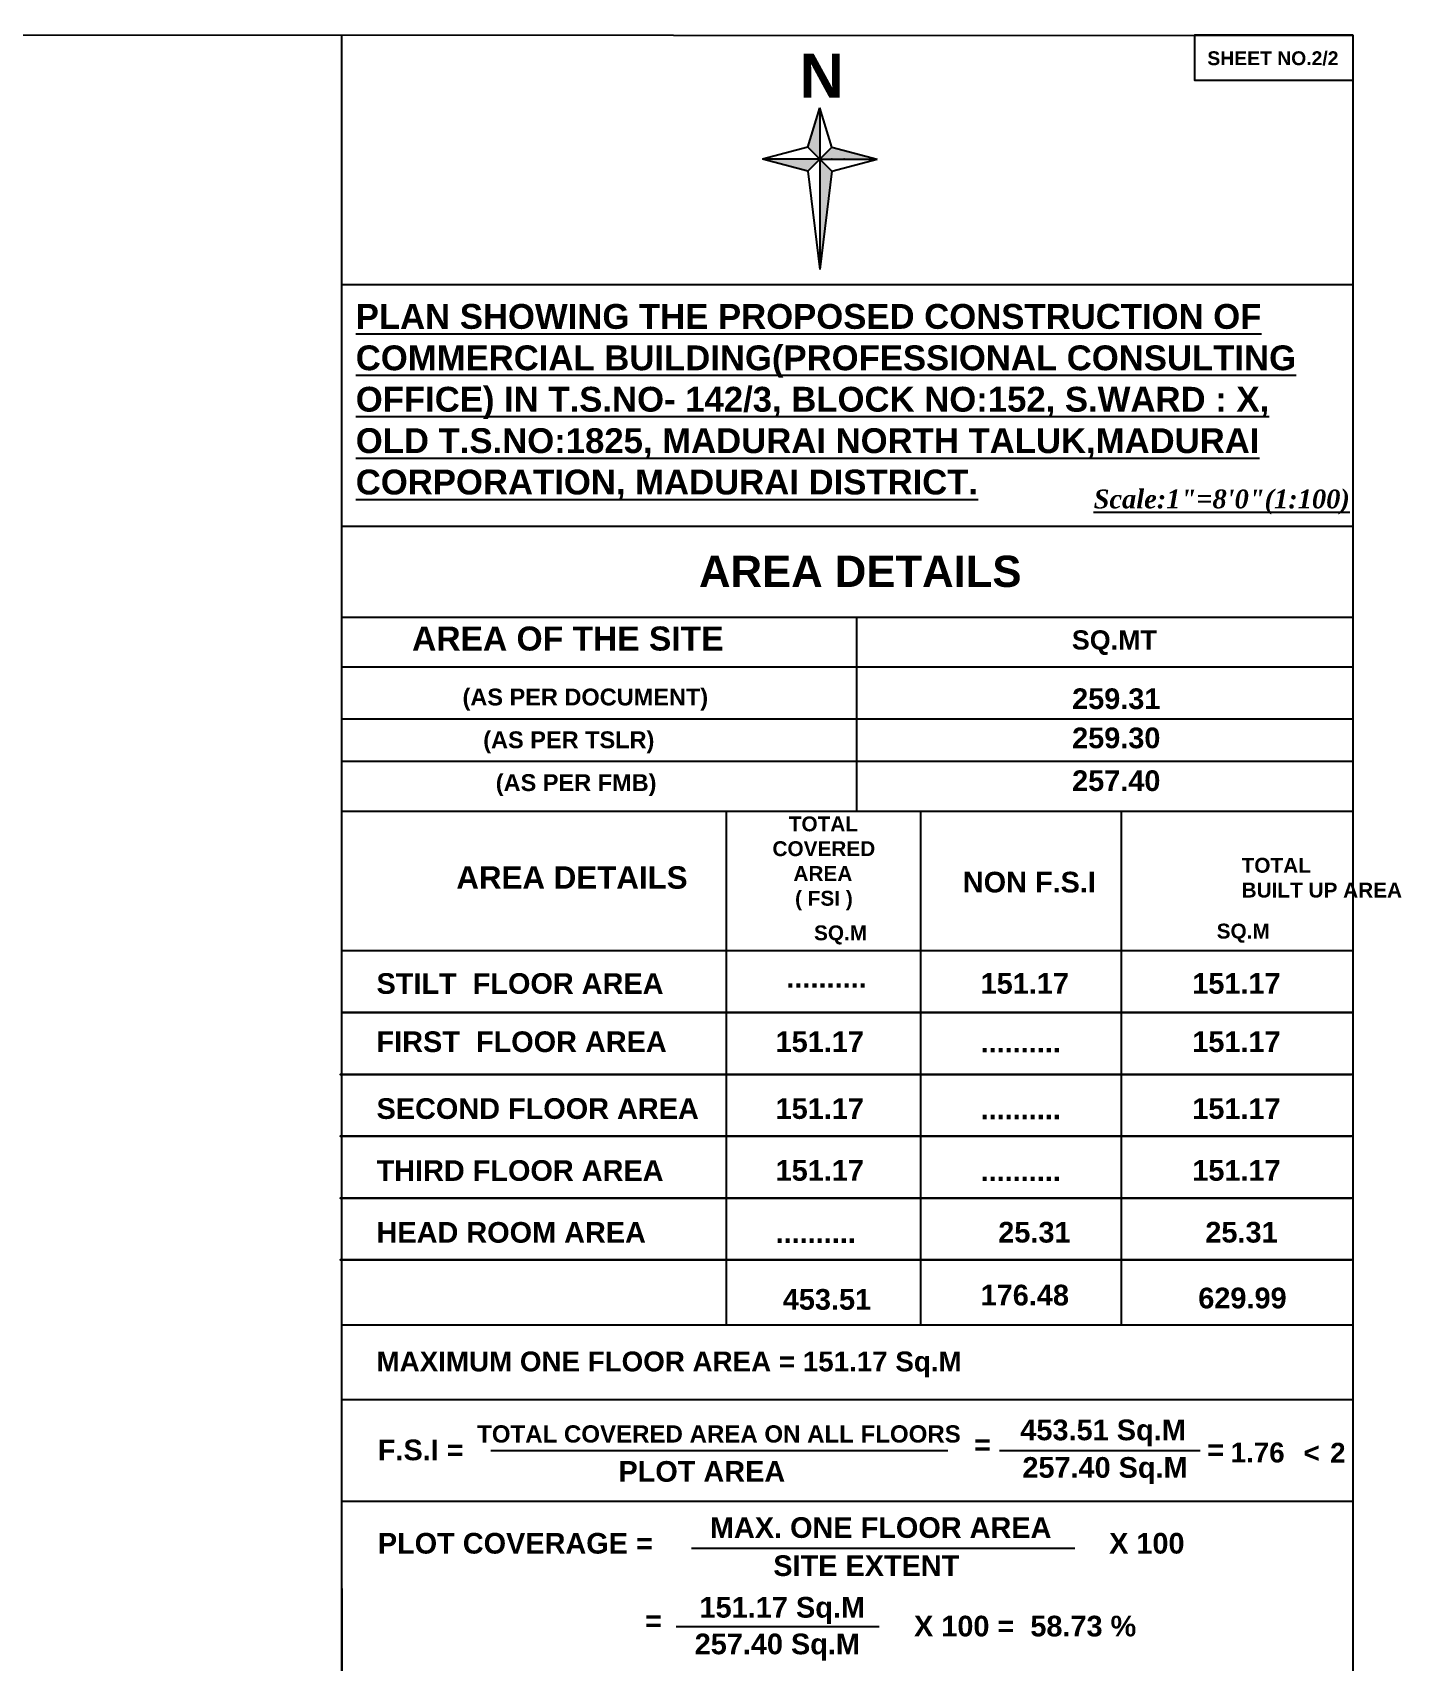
# Model space of a CAD drawing. Header units: metres. Extents: x 6910 to 7143, y 127 to 187.
# Drawn here: x 7055.1 to 7069.05, y 168.28 to 184.87 of the extents above; entities that cross this region are included whole.
import ezdxf
from ezdxf.enums import TextEntityAlignment as Align

# ---------------------------------------------------------------- set-up
doc = ezdxf.new("R2010")
doc.units = ezdxf.units.M
doc.linetypes.add('DASHED2', pattern=[0.375, 0.25, -0.125])
doc.styles.add('CODE', font='arialbd.ttf')
doc.styles.add('PDF Arial Bold', font='arialbd.ttf')
doc.styles.add('style3', font='timesbi.ttf')
doc.styles.add('style4', font='arialbd.ttf', dxfattribs={"height": 3.81})

# ---------------------------------------------------------------- blocks, each defined once
blk = doc.blocks.new('NORTH')
at = {"color": 7}
for p, q in [((-11.9, 11.9), (0, 50.4)), ((0, 50.4), (0, -108.9)), ((11.9, 11.9), (0, 50.4)), ((-11.9, 11.9), (-56.5, 0)), ((0, 0), (-56.5, 0)), ((-11.9, -11.9), (-56.5, 0)), ((0, 0), (-11.9, 11.9)), ((0, 0), (-11.9, -11.9)), ((0, 0), (11.9, 11.9)), ((0, 0), (11.9, -11.9)), ((0, 0), (11.9, -11.9)), ((0, 0), (56.5, 0)), ((11.9, 11.9), (56.5, 0)), ((11.9, -11.9), (56.5, 0)), ((-11.9, -11.9), (0, -108.9)), ((11.9, -11.9), (0, -108.9)), ((0, -75.1), (0, -78.2))]:
    blk.add_line(p, q, dxfattribs=at)
for p in [(11.9, 0), (23.9, 0)]:
    blk.add_point(p, dxfattribs=at)
at = {"color": 7, "linetype": 'DASHED2'}
for points in [[(0, 0), (-11.9, 11.9), (0, 50.4)], [(0, 0), (-56.5, 0), (-11.9, -11.9)], [(0, 0), (11.9, 11.9), (56.5, 0)], [(0, -108.9), (0, 0), (11.9, -11.9)]]:
    blk.add_solid(points, dxfattribs=at)

msp = doc.modelspace()

# ---------------------------------------------------------------- linework, layer by layer
at = {"lineweight": 25}
msp.add_line((7058.25, 135.995), (7058.25, 184.847), dxfattribs=at)
at = {"linetype": 'Continuous', "lineweight": 25}
for p, q in [((7068.554, 182.3), (7058.25, 182.3)), ((7068.554, 179.839), (7058.25, 179.839)), ((7068.554, 178.911), (7058.25, 178.911)), ((7063.493, 178.911), (7063.493, 176.939)), ((7058.25, 176.939), (7068.554, 176.939)), ((7058.25, 176.939), (7068.554, 176.939)), ((7058.25, 176.939), (7068.554, 176.939)), ((7058.25, 176.939), (7068.554, 176.939)), ((7058.504, 176.939), (7068.554, 176.939)), ((7058.25, 169.022), (7058.25, 165.187))]:
    msp.add_line(p, q, dxfattribs=at)
for p, q in [((7058.25, 178.411), (7068.554, 178.411)), ((7058.25, 177.88), (7068.554, 177.88)), ((7058.25, 177.449), (7068.554, 177.449)), ((7062.166, 174.258), (7062.166, 171.926))]:
    msp.add_line(p, q)
at = {"lineweight": 25}
msp.add_lwpolyline([(7006.235, 184.871), (7068.552, 184.841), (7068.552, 135.991), (7006.235, 136.021)], close=True, dxfattribs=at)
at = {"linetype": 'Continuous', "lineweight": 25}
msp.add_lwpolyline([(7068.554, 184.843), (7066.937, 184.843), (7066.937, 184.385), (7068.554, 184.385)], close=True, dxfattribs=at)
at = {"lineweight": 25}
for points in [[(7058.25, 176.939), (7068.554, 176.939)], [(7062.166, 176.939), (7062.166, 175.842)], [(7064.146, 176.939), (7064.146, 174.942)], [(7066.19, 176.939), (7066.19, 174.942)], [(7062.166, 176.805), (7062.166, 173.843)], [(7064.146, 176.367), (7064.146, 173.675)], [(7066.19, 176.367), (7066.19, 173.675)], [(7064.146, 175.79), (7064.146, 171.926)], [(7066.19, 175.79), (7066.19, 171.709)], [(7058.25, 175.519), (7068.554, 175.519)], [(7068.554, 174.889), (7058.25, 174.889), (7068.554, 174.889), (7058.25, 174.889)], [(7068.554, 174.258), (7058.233, 174.258), (7068.537, 174.258), (7058.233, 174.258)], [(7068.554, 173.628), (7058.233, 173.628), (7068.537, 173.628), (7058.233, 173.628)], [(7068.554, 172.998), (7058.233, 172.998), (7068.537, 172.998), (7058.233, 172.998)], [(7068.554, 172.368), (7058.233, 172.368), (7068.537, 172.368), (7058.233, 172.368)], [(7062.166, 171.926), (7062.166, 171.709)], [(7064.146, 171.926), (7064.146, 171.709)], [(7058.25, 171.709), (7068.554, 171.709)], [(7058.25, 170.948), (7068.554, 170.948)], [(7059.769, 170.427), (7062.957, 170.427), (7064.423, 170.427)], [(7064.951, 170.427), (7066.997, 170.427)], [(7058.25, 169.911), (7068.554, 169.911)], [(7061.811, 169.434), (7065.718, 169.434)], [(7061.655, 168.633), (7063.724, 168.633)]]:
    msp.add_lwpolyline(points, dxfattribs=at)

# ---------------------------------------------------------------- block references
at = {"linetype": 'Continuous', "lineweight": 25, "xscale": 0.0103306152055179, "yscale": 0.0103306152055179, "zscale": 0.0103306152055179}
msp.add_blockref('NORTH', (7063.12, 183.582), dxfattribs=at)

# ---------------------------------------------------------------- texts
at = {"lineweight": 25, "style": 'style4'}
for s, height, p in [('SHEET NO.2/2', 0.14111, (7067.069, 184.539)), ('259.31', 0.2105, (7065.691, 177.98)), ('259.30', 0.2105, (7065.691, 177.581)), ('257.40', 0.2105, (7065.691, 177.145))]:
    msp.add_text(s, height=height, dxfattribs=at).set_placement(p)
at = {"linetype": 'Continuous', "lineweight": 25, "style": 'style4'}
msp.add_text('N', height=0.449, dxfattribs=at).set_placement((7062.912, 184.657), align=Align.TOP_LEFT)
at = {"linetype": 'Continuous', "lineweight": 25}
for s, height, style, p in [('%%UScale:1"=8\'0"(1:100)', 0.19181, 'style3', (7065.91, 180.024)), ('AREA DETAILS', 0.31836, 'style4', (7061.889, 179.224)), ('AREA OF THE SITE', 0.24489, 'style4', (7058.965, 178.576)), ('SQ.MT', 0.1959, 'style4', (7065.688, 178.586)), ('(AS PER DOCUMENT)', 0.17155, 'style4', (7059.479, 178.017)), ('(AS PER TSLR)', 0.17155, 'style4', (7059.69, 177.581)), ('(AS PER FMB)', 0.17155, 'style4', (7059.818, 177.145))]:
    msp.add_text(s, height=height, dxfattribs=dict(at, style=style)).set_placement(p)
at = {"insert": (7058.391, 182.106), "char_height": 0.25302, "attachment_point": 1, "style": 'CODE'}
msp.add_mtext_dynamic_manual_height_columns('{\\LPLAN SHOWING THE PROPOSED CONSTRUCTION OF \\PCOMMERCIAL BUILDING(PROFESSIONAL CONSULTING \\POFFICE) IN T.S.NO- 142/3, BLOCK NO:152, S.WARD : X,  \\POLD T.S.NO:1825, MADURAI NORTH TALUK,MADURAI CORPORATION, MADURAI DISTRICT.}', width=10.99227, gutter_width=22.5, heights=[4.915], dxfattribs=at)
at = {"attachment_point": 7, "style": 'PDF Arial Bold'}
for s, insert, char_height, width in [('{\\W6.961506; }TOTAL \\P{\\W4.140768; }COVERED \\P{\\W7.773457; }AREA\\P{\\W8.054652; }( FSI )', (7062.394, 175.931), 0.15154, 1.51345), ('\\pt0.60726;1.76', (7067.306, 170.303), 0.20242, 1.15135), ('{\\W2.576449; }<', (7067.847, 170.303), 0.20242, 0.38613), ('{\\W2.576449; }2', (7068.118, 170.303), 0.20242, 0.38613)]:
    msp.add_mtext(s, dxfattribs=dict(at, insert=insert, char_height=char_height, width=width))
for s, insert, char_height in [('AREA DETAILS', (7059.416, 176.147), 0.22831), ('TOTAL \\PBUILT UP AREA', (7067.418, 176.058), 0.15154), ('NON F.S.I    ', (7064.577, 176.109), 0.21052), ('SQ.M', (7063.061, 175.581), 0.1515), ('SQ.M', (7067.164, 175.599), 0.1515), ('STILT  FLOOR AREA', (7058.603, 175.076), 0.21052), ('151.17', (7064.758, 175.077), 0.2109), ('151.17', (7066.915, 175.077), 0.2109), ('..........', (7062.779, 175.141), 0.2109), ('FIRST  FLOOR AREA', (7058.603, 174.483), 0.21052), ('151.17', (7062.669, 174.483), 0.2109), ('151.17', (7066.915, 174.483), 0.2109), ('..........', (7064.758, 174.483), 0.2109), ('SECOND FLOOR AREA', (7058.603, 173.802), 0.21052), ('151.17', (7062.669, 173.802), 0.2109), ('151.17', (7066.915, 173.802), 0.2109), ('..........', (7064.758, 173.802), 0.2109), ('THIRD FLOOR AREA', (7058.603, 173.171), 0.21052), ('151.17', (7062.669, 173.172), 0.2109), ('151.17', (7066.915, 173.172), 0.2109), ('..........', (7064.758, 173.172), 0.2109), ('HEAD ROOM AREA', (7058.603, 172.541), 0.21052), ('25.31', (7064.938, 172.542), 0.2109), ('25.31', (7067.048, 172.542), 0.2109), ('..........', (7062.669, 172.542), 0.2109), ('453.51', (7062.742, 171.858), 0.2109), ('176.48', (7064.758, 171.902), 0.2109), ('629.99', (7066.976, 171.872), 0.2109), ('MAXIMUM ONE FLOOR AREA = 151.17 Sq.M', (7058.603, 171.172), 0.20242), ('453.51 Sq.M', (7065.163, 170.468), 0.21089), ('{\\H0.83333x;TOTAL COVERED AREA ON ALL FLOORS}', (7059.628, 170.506), 0.21052), ('F.S.I =', (7058.616, 170.325), 0.2105), ('=', (7064.692, 170.382), 0.211), ('=', (7067.067, 170.329), 0.211), ('PLOT AREA', (7061.068, 170.106), 0.2105), ('257.40 Sq.M', (7065.184, 170.086), 0.21052), ('MAX. ONE FLOOR AREA', (7062, 169.534), 0.21052), ('PLOT COVERAGE =', (7058.616, 169.374), 0.21052), ('X 100', (7066.068, 169.374), 0.2105), ('SITE EXTENT', (7062.646, 169.146), 0.21052), ('151.17 Sq.M', (7061.894, 168.661), 0.21089), ('=', (7061.339, 168.587), 0.211), ('X 100 =  58.73 %', (7064.08, 168.53), 0.21052), ('257.40 Sq.M', (7061.845, 168.288), 0.21052)]:
    msp.add_mtext(s, dxfattribs=dict(at, insert=insert, char_height=char_height))

doc.saveas('drawing.dxf')
